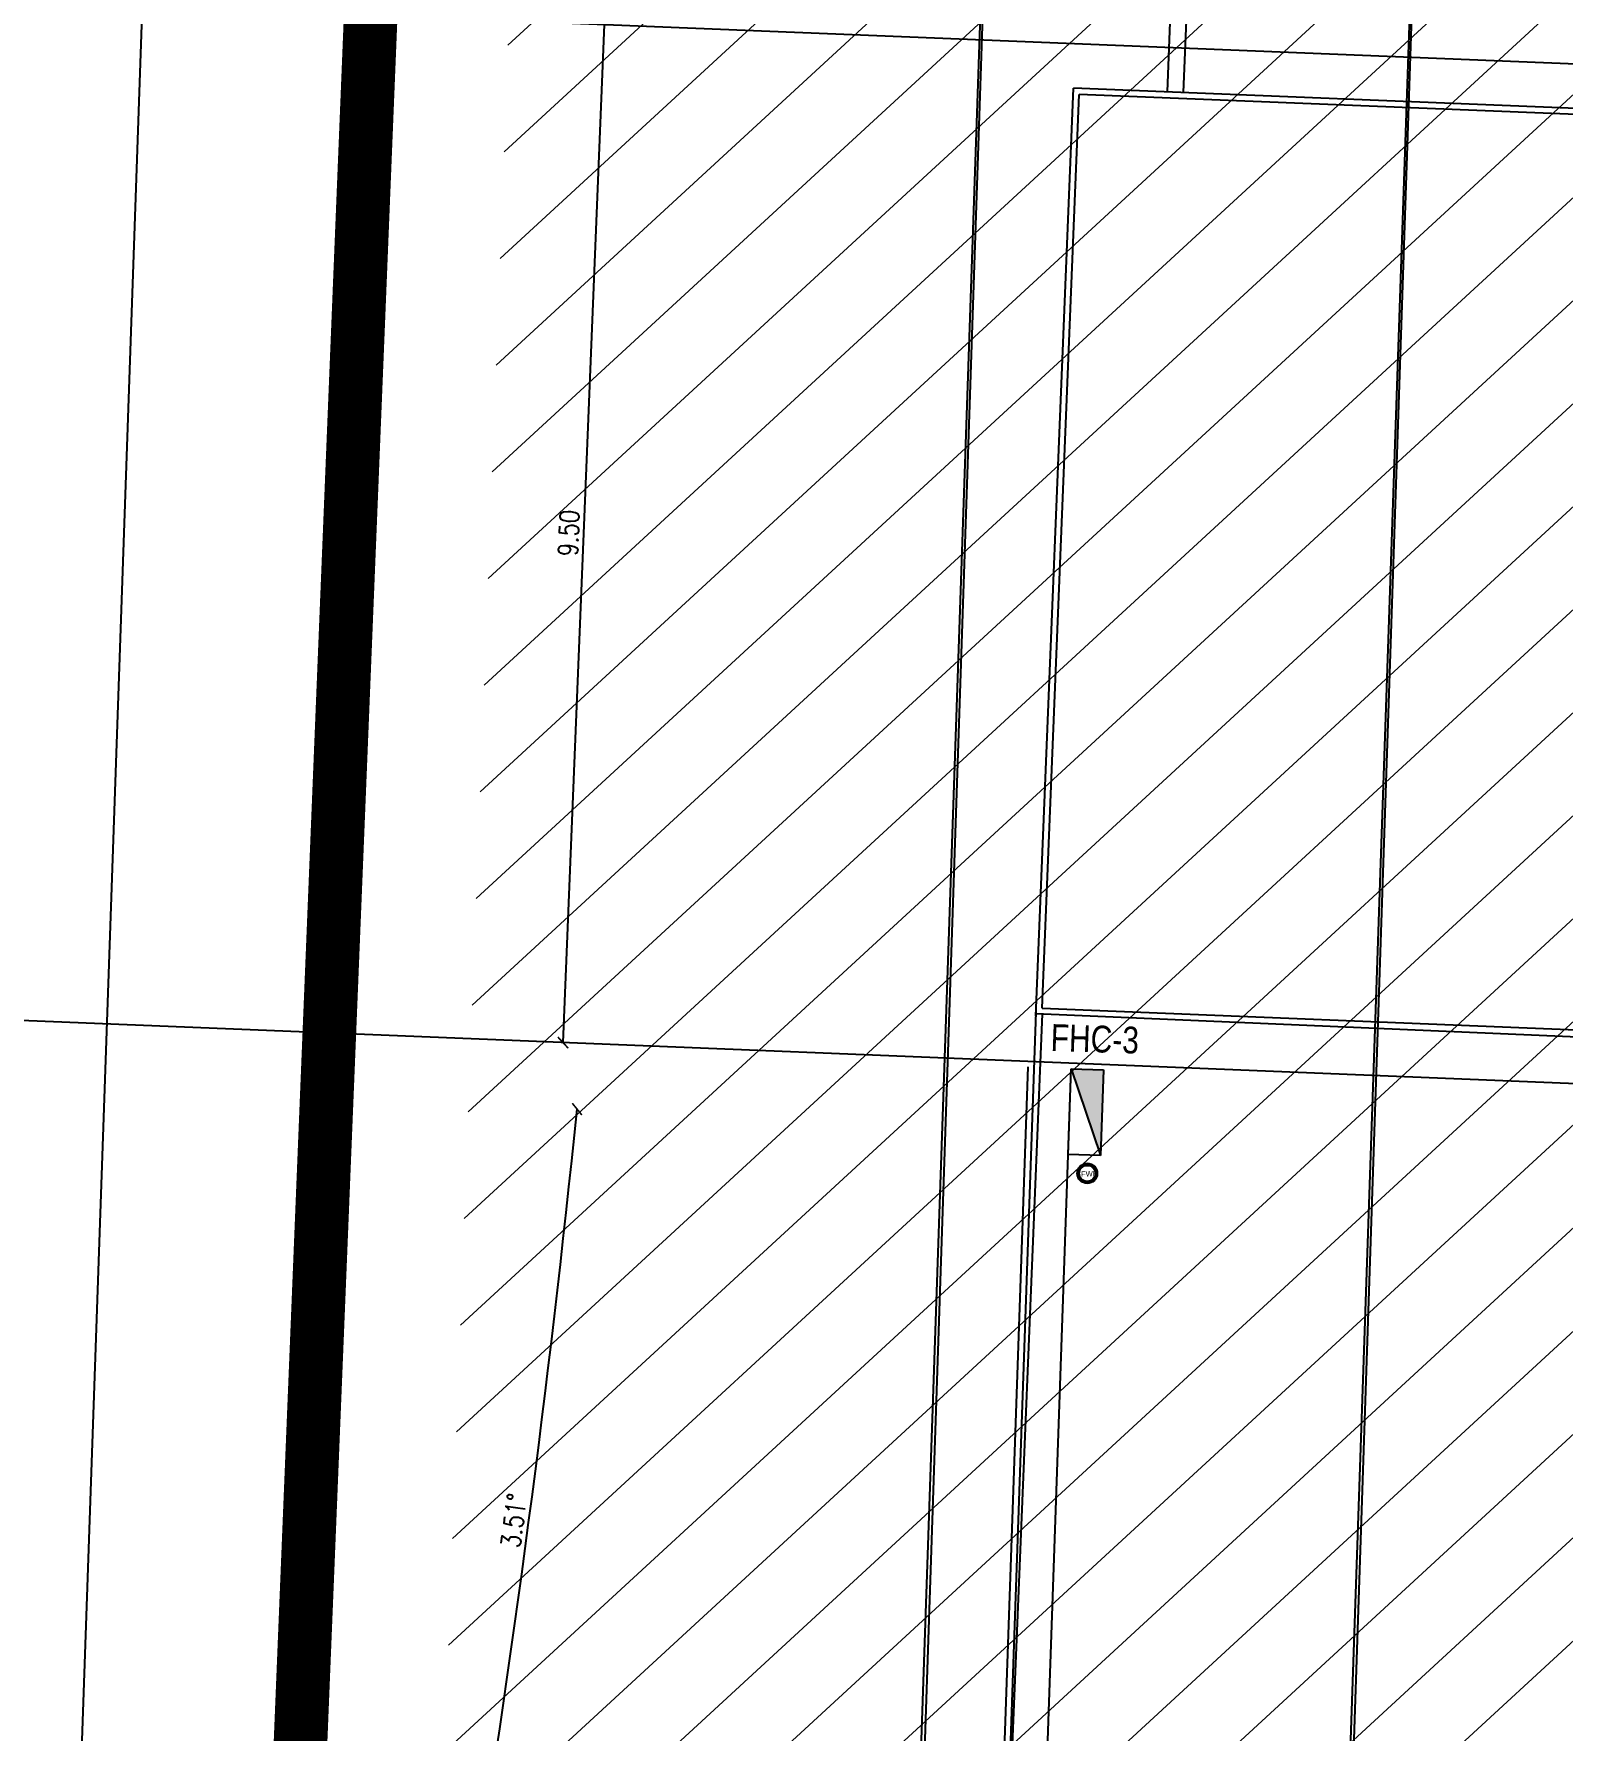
# Model space of a CAD drawing. Extents: x -678889171 to 586587, y -792238163 to 335485.
# Drawn here: x -678799404 to -678785148, y -791980698 to -791964873 of the extents above; entities that cross this region are included whole.
import ezdxf
from ezdxf.enums import TextEntityAlignment as Align

# ---------------------------------------------------------------- set-up
doc = ezdxf.new("R2010")
doc.units = 0
doc.header["$MEASUREMENT"] = 0
doc.layers.get('0').update_dxf_attribs({"color": 8})
for name, color, linetype in [('A-FLOR-PATT', 252, 'Continuous'), ('A-SITE-PATT', 252, 'Continuous'), ('A-WALL', 252, 'Continuous')]:
    doc.layers.add(name, color=color, linetype=linetype)
doc.layers.add('BASEMENT3 LAYOUT$0$A-TABL-TEXT', color=252, linetype='Continuous', lineweight=30)
doc.layers.add('BASEMENT3 LAYOUT$0$HATCH2', color=252, linetype='Continuous', lineweight=15)
doc.styles.add('Ground floor Towers$0$$Bas01-Rname$0$EN-SC', font='swissc.ttf')
doc.styles.add('Ground floor Towers$0$$Bas01-Rname$0$EN-SCL', font='swisscl.ttf')
doc.styles.add('Ground floor Towers$0$04-Ground Floor$0$V2-lower ground$0$LEVEL  FOR LICENSE LOWER GR$0$$LG- LEVEL$0$AR-SR', font='sarb.shx')
doc.styles.add('MtXpl_Arial_Unicode_', font='ARIALUNI.ttf')
doc.styles.add('XR-Axis$0$MOD-E-TEXT', font='romans.shx', dxfattribs={"width": 0.8, "height": 1.8})

# ---------------------------------------------------------------- blocks, each defined once
blk = doc.blocks.new('A$C61C61320')
at = {"layer": 'BASEMENT3 LAYOUT$0$HATCH2'}
h = blk.add_hatch(dxfattribs=at)
h.set_pattern_fill('JIS_WOOD', color=256, scale=1000, style=0)
h.set_pattern_definition([(45, (-845211.5632561638, -471074.8112416068), (-499.9999991609842, 499.9999991609843), [])])
edge = h.paths.add_edge_path()
edge.add_line((-87728.88771757309, -14436.92520058164), (11085.99286301623, -14077.61977391216))
edge.add_line((11085.9928630162, -14077.61977391216), (11086.00013759563, -61296.12011963065))
edge.add_line((11086.00013759569, -61296.12011963065), (-23868.16462742418, -60220.57708285929))
edge.add_line((-23868.16462742421, -60220.57708285929), (-23388.15647815715, -47455.2645226442))
edge.add_arc((-38984.06513334403, -44366.02445463254), 15898.9235792472, 348.7958745272753, 525.9866040010601)
edge.add_line((-54409.82303213701, -40516.12001080933), (-55179.78612954497, -49076.3717473704))
edge.add_line((-55179.78612954495, -49076.3717473704), (-87616.00626249687, -47227.09333388295))
edge.add_line((-87616.00626249681, -47227.09333388295), (-87728.88771757303, -14436.92520058164))
at = {"layer": 'BASEMENT3 LAYOUT$0$A-TABL-TEXT', "const_width": 500}
blk.add_lwpolyline([(-88972.05171104963, 22775.97554144054), (13087.40149203665, 22211.71815820993), (12977.94017466274, -133203.5437077869), (15397.77637988678, -244279.008176838), (7656.957292334409, -250604.5168011433), (-62676.49176812707, -239864.7054035134), (-80695.52998699364, -235653.5139011407), (-118847.6494075342, -234162.0357504327), (-129624.8318891085, -222084.4801378573), (-129624.8318891085, -153058.7582305309), (-104567.4960696057, -152628.6520064768), (-88972.05156734609, -151257.049707202)], close=True, dxfattribs=at)
blk = doc.blocks.new('2')
at = {"layer": 'BASEMENT3 LAYOUT$0$A-TABL-TEXT', "const_width": 500}
blk.add_lwpolyline([(28948.80459054373, 254973.3362460719), (131008.25779363, 254409.0788628413), (130898.7964762561, 98993.81699684449), (133318.6326814801, -12081.64747220662), (125577.8135939278, -18407.15609651199), (55244.36453346629, -7667.34469888208), (37225.32631459972, -3456.153196509345), (-926.7931059408002, -1964.675045801327), (-11703.97558751516, 10112.88056677405), (-11703.97558751516, 79138.60247410042), (13353.36023198767, 79568.70869815454), (28948.80473424727, 80940.3109974293)], close=True, dxfattribs=at)
blk = doc.blocks.new('XR-Axis$0$_ArchTick')
at = {"const_width": 0.15}
blk.add_lwpolyline([(-0.5, -0.5), (0.5, 0.5)], dxfattribs=at)
blk = doc.blocks.new('GR')
at = {"layer": 'A-FLOR-PATT'}
blk.add_hatch(color=256, dxfattribs=at).paths.add_polyline_path([(6074.996937665286, 209205.1369096284), (6070.24173789262, 210005.1227770506), (5770.247037609325, 210003.3395771358)])
for p, q in [((6313.062955173926, 258939.8745598289), (6293.506709086563, 219140.9598198433)), ((6463.062837441568, 258939.5981095071), (6443.506727195374, 219140.9598198433)), ((-3505.522215138539, 256370.3123962845), (-2481.692313763895, 84127.40131058797)), ((5518.166476646962, 84174.95330901134), (4285.73937771246, 256354.3693902435)), ((5411.207674454898, 84113.37185683055), (4287.263117527589, 256355.6587855571)), ((9437.223438388435, 80139.55793711904), (8303.774919828837, 253838.3082441636)), ((9546.729276875696, 80198.828844029), (8303.855086190513, 253837.7829043713)), ((31695, 219555), (-8850, 219555)), ((1026.790913590474, 210055.0000000001), (1026.790913590472, 219555.0000000001)), ((12658.1989295989, 219140.9598198433), (5420.802595191693, 219140.9598198433)), ((5420.802595191664, 210479.2330001548), (5420.802595191664, 219140.9598198433)), ((12658.1989295989, 219084.9411093151), (5476.821305719728, 219084.9411093151)), ((5476.821305719728, 210556.6864740731), (5476.821305719728, 219084.9411093151)), ((5420.802595191664, 210516.5467058235), (6007.774562881619, 102748.400200604)), ((5420.802595191664, 210504.3469854498), (12705.42929313242, 210487.6423919064)), ((5479.003218001628, 210504.2135238753), (5474.790704811836, 201931.3283018182)), ((5476.821305719728, 210556.6864740731), (12705.42929313242, 210556.1981362253)), ((31695, 210055), (-8850, 210055.0000000001)), ((5770.247037609325, 210003.3395771358), (6070.24173789262, 210005.1227770506)), ((6070.24173789262, 210005.1227770506), (6074.996937665286, 209205.1369096284)), ((5470.972330970049, 193056.7404721431), (5370.23458466091, 210004.2457749393)), ((5871.091259442095, 193037.9214803015), (5770.247037609326, 210003.3395771358)), ((5775.00223738199, 209203.3537097137), (5770.247037609325, 210003.3395771358)), ((5770.247037609325, 210003.3395771358), (6074.996937665286, 209205.1369096284)), ((6074.996937665286, 209205.1369096284), (5775.00223738199, 209203.3537097137))]:
    blk.add_line(p, q, dxfattribs=at)
for radius in [93.75000000000001, 75.00000000000003]:
    blk.add_circle((5959.793108449114, 209034.8695315292), radius, dxfattribs=at)
for centre, radius, start, end in [((-125233.3218205297, 217119.8425370855), 126649.4008069461, 353.0110789520746, 356.5236150087422), ((5959.793108449114, 209034.8695315292), 84.37500000000011, 3.748971594363531, 183.7489715943636), ((5959.793108449114, 209034.8695315292), 84.37500000000011, 183.7489715943636, 3.748971594363531)]:
    blk.add_arc(centre, radius, start, end, dxfattribs=at)
at = {"layer": 'A-FLOR-PATT', "xscale": 100, "yscale": 100, "zscale": 100}
for p, rotation in [((1026.790913590474, 210055.0000000001), 270), ((1183.028306745848, 209440.1846503985), 86.52361500874217)]:
    blk.add_blockref('XR-Axis$0$_ArchTick', p, dxfattribs=dict(at, rotation=rotation))
at = {"layer": 'A-FLOR-PATT', "style": 'MtXpl_Arial_Unicode_', "width": 0.8}
for s, height, rotation, p in [('FHC-3', 250, 0.4506710159296967, (5569.265221523565, 210162.7743500934)), ('FWR', 49.99999999999999, 3.748971594359796, (5904.390291140669, 209001.5412383575))]:
    blk.add_text(s, height=height, rotation=rotation, dxfattribs=at).set_placement(p)
at = {"layer": 'A-FLOR-PATT', "char_height": 180, "attachment_point": 5, "style": 'XR-Axis$0$MOD-E-TEXT'}
for s, insert, rotation in [('\\A1;9.50', (886.790913590534, 214805.0000000001), 90), ('\\A1;3.51°', (748.8618295864726, 205582.1696659676), 84.76734698040838)]:
    blk.add_mtext(s, dxfattribs=dict(at, insert=insert, rotation=rotation))
at = {"layer": 'A-FLOR-PATT', "style": 'Ground floor Towers$0$04-Ground Floor$0$V2-lower ground$0$LEVEL  FOR LICENSE LOWER GR$0$$LG- LEVEL$0$AR-SR', "flags": 12}
for tag, p in [('L', (30296.07288644527, 72859.53473235783)), ('P', (30237.50458115668, 72203.99769414036))]:
    blk.add_attdef(tag, text='', height=500, dxfattribs=at).set_placement(p, align=Align.RIGHT)
at = {"layer": 'A-FLOR-PATT'}
for tag, p, height, style in [('N', (85492.25876324323, 56633.4995742733), 250, 'Ground floor Towers$0$$Bas01-Rname$0$EN-SC'), ('N', (89389.48149106537, 56633.4995742733), 250, 'Ground floor Towers$0$$Bas01-Rname$0$EN-SC'), ('N', (94597.61363499537, 56633.4995742733), 250, 'Ground floor Towers$0$$Bas01-Rname$0$EN-SC'), ('AN', (85922.66280553787, 56313.08159666645), 200, 'Ground floor Towers$0$$Bas01-Rname$0$EN-SCL'), ('AN', (89819.88553336001, 56313.08159666645), 200, 'Ground floor Towers$0$$Bas01-Rname$0$EN-SCL'), ('AN', (95028.01767729002, 56313.08159666645), 200, 'Ground floor Towers$0$$Bas01-Rname$0$EN-SCL'), ('SN', (85299.47460008037, 56025.08594095582), 200, 'Ground floor Towers$0$$Bas01-Rname$0$EN-SCL'), ('F', (85927.04975899268, 56008.67972904726), 200, 'Ground floor Towers$0$$Bas01-Rname$0$EN-SCL'), ('SN', (89196.69732790251, 56025.08594095582), 200, 'Ground floor Towers$0$$Bas01-Rname$0$EN-SCL'), ('F', (89824.27248681482, 56008.67972904726), 200, 'Ground floor Towers$0$$Bas01-Rname$0$EN-SCL'), ('SN', (94404.82947183252, 56025.08594095582), 200, 'Ground floor Towers$0$$Bas01-Rname$0$EN-SCL'), ('F', (95032.40463074483, 56008.67972904726), 200, 'Ground floor Towers$0$$Bas01-Rname$0$EN-SCL')]:
    blk.add_attdef(tag, p, '', height=height, dxfattribs=dict(at, style=style))
at = {"layer": 'A-FLOR-PATT', "style": 'Ground floor Towers$0$$Bas01-Rname$0$EN-SCL', "width": 0.8}
for p in [(85305.16036184286, 56295.1433535593), (89202.383089665, 56295.1433535593), (94410.51523359501, 56295.1433535593)]:
    blk.add_attdef('FN', p, '', height=250, dxfattribs=at)

msp = doc.modelspace()

# ---------------------------------------------------------------- block references
at = {"layer": 'A-SITE-PATT', "rotation": 357.6731745000001}
for name, p in [('2', (-678833487.1858103, -792167746.3685482, -212772)), ('A$C61C61320', (-678706236.4347705, -791940527.995869, -212772))]:
    msp.add_blockref(name, p, dxfattribs=at)

# ---------------------------------------------------------------- next in the draw order: block references
at = {"layer": 'A-WALL', "rotation": 357.6731745000001}
msp.add_blockref('GR', (-678804025.0995113, -792184118.4910543, -212772), dxfattribs=at)

doc.saveas('drawing.dxf')
